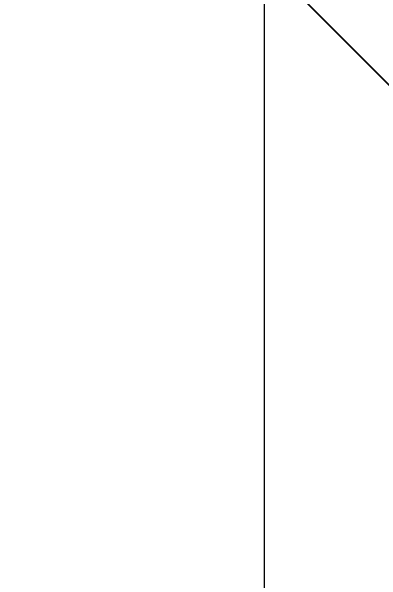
# Model space of a CAD drawing. Header units: metres. Extents: x -24.8 to 3.4, y -2.1 to 25.8.
# Drawn here: x -5.3289 to -5.2174, y 0.4131 to 0.5846 of the extents above; entities that cross this region are included whole.
import ezdxf

# ---------------------------------------------------------------- set-up
doc = ezdxf.new("R2010")
doc.units = ezdxf.units.M
doc.layers.add('A-ANNO-DIMS', color=7, linetype='Continuous', lineweight=5)
doc.layers.add('A-ANNO-DIMS-25', color=7, linetype='Continuous', lineweight=5)
doc.styles.add('Century Gothic_4', font='GOTHIC.TTF', dxfattribs={"height": 0.025})
doc.dimstyles.new('Setores_1_mm_1', dxfattribs={"dimscale": 0.3048, "dimtxt": 0.026104, "dimasz": 0.260417, "dimexe": 0.19685, "dimexo": 0.123031, "dimgap": 0.143537, "dimtad": 1, "dimrnd": 0.01, "dimzin": 0, "dimdsep": 46, "dimtxsty": 'Century Gothic_4', "dimblk1": 'OBLIQUE', "dimblk2": 'OBLIQUE', "dimsah": 1, "dimcen": 0.09, "dimazin": 0, "dimtfac": 1, "dimtdec": 4, "dimtix": 1, "dimtmove": 0, "dimatfit": 3, "dimfxl": 1, "dimtvp": 1, "dimtolj": 1, "dimtzin": 0, "dimarcsym": 2})

# ---------------------------------------------------------------- blocks, each defined once
blk = doc.blocks.new('DIMBLOCK41-BB')
at = {"layer": 'A-ANNO-DIMS-25', "lineweight": 25}
for p, q in [((-5.25277, 0.6), (-5.29245, 0.63969)), ((-5.25277, 0.6), (-5.21308, 0.56031)), ((-5.25277, 0), (-5.29245, 0.03969)), ((-5.25277, 0), (-5.21308, -0.03969))]:
    blk.add_line(p, q, dxfattribs=at)
at = {"layer": 'A-ANNO-DIMS-25'}
for p, q in [((-5.25277, 0.6), (-5.31277, 0.6)), ((-5.25277, 0.6), (-5.25277, 0)), ((-5.25277, 0.6), (-5.16068, 0.6)), ((-5.25277, 0), (-5.31277, 0)), ((-5.25277, 0), (-5.23414, 0))]:
    blk.add_line(p, q, dxfattribs=at)
at = {"layer": 'A-ANNO-DIMS-25', "color": 0, "insert": (-5.32856, 0.24489), "char_height": 0.025, "width": 0.1322613, "attachment_point": 1, "rotation": 90, "line_spacing_factor": 0.984502, "style": 'Century Gothic_4'}
blk.add_mtext('0,60 m', dxfattribs=at)
blk = doc.blocks.new('_Oblique')
at = {"color": 0, "linetype": 'ByBlock', "lineweight": -2}
blk.add_line((-0.5, -0.5), (0.5, 0.5), dxfattribs=at)

msp = doc.modelspace()

# ---------------------------------------------------------------- dimensions: what is measured, and where the dimension line sits
at = {"layer": 'A-ANNO-DIMS'}
dim = msp.add_linear_dim(base=(-5.25277, 0), p1=(-5.12318, 0.6), p2=(-5.19664, 0), angle=90, dimstyle='Setores_1_mm_1', override={"dimpost": '<>', "dimfxl": 0.60448}, dxfattribs=at)
dim.commit()
dim.dimension.update_dxf_attribs({"geometry": 'DIMBLOCK41-BB', "text_midpoint": (-5.30965, 0.3)})

doc.saveas('drawing.dxf')
